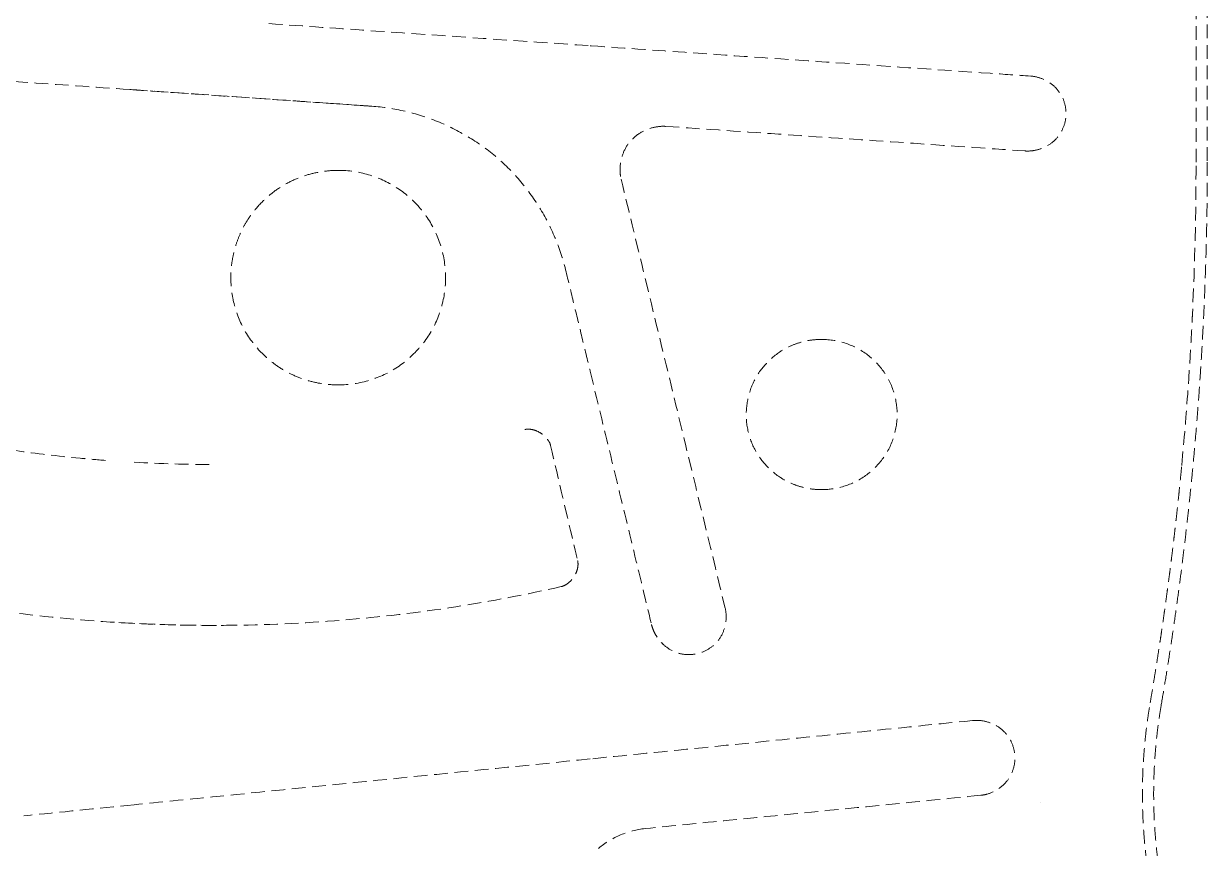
# Model space of a CAD drawing. Header units: millimetres. Extents: x -4194 to 3683, y -2760 to 1498.
# Drawn here: x 596.1 to 706.4, y -159.8 to -82.9 of the extents above; entities that cross this region are included whole.
import ezdxf

# ---------------------------------------------------------------- set-up
doc = ezdxf.new("R2010")
doc.units = ezdxf.units.MM
doc.linetypes.add('HIDDEN', pattern=[1.905, 1.27, -0.635])
doc.layers.add('DIKOM_ОБЪЕКТ', color=7, linetype='Continuous')

msp = doc.modelspace()

# ---------------------------------------------------------------- linework, layer by layer
at = {"layer": 'DIKOM_ОБЪЕКТ', "color": 7, "linetype": 'HIDDEN', "lineweight": 15, "extrusion": (1, -3.06162e-16, -2.22045e-16)}
for p, q in [((689.659, -94.758), (689.596, -94.758)), ((670.457, -112.321), (670.458, -112.321)), ((643.105, -120.686), (643.114, -120.686)), ((658.081, -141.701), (658.058, -141.701)), ((684.831, -147.835), (684.887, -147.835))]:
    msp.add_line(p, q, dxfattribs=at)
at = {"layer": 'DIKOM_ОБЪЕКТ', "color": 7, "linetype": 'HIDDEN', "lineweight": 15}
for points, degree in [([(705.328, -95.811), (705.328, 94.189)], 1), ([(706.38, 94.189), (706.38, -95.811)], 1), ([(648.891, -84.948), (648.918, -84.95), (648.946, -84.952), (648.973, -84.954)], 3), ([(627.459, -90.507), (625.981, -90.405), (624.503, -90.303), (623.024, -90.201)], 3), ([(627.459, -90.507), (627.815, -90.532), (628.17, -90.556), (628.526, -90.581)], 3), ([(628.52, -90.581), (629.577, -90.654), (631.651, -90.971), (634.681, -91.933), (637.52, -93.343), (640.106, -95.18), (642.353, -97.418), (644.221, -99.978), (645.68, -102.803), (646.341, -104.792), (646.59, -105.821)], 3), ([(628.52, -90.581), (628.522, -90.581), (628.524, -90.581), (628.526, -90.581)], 3), ([(655.673, -92.452), (655.751, -92.452), (655.831, -92.455), (655.91, -92.461)], 3), ([(655.682, -92.452), (655.682, -92.452), (655.682, -92.452), (655.682, -92.452)], 3), ([(655.91, -92.461), (659.658, -92.718), (667.143, -93.228), (678.312, -93.993), (685.703, -94.499), (689.38, -94.751)], 3), ([(689.38, -94.751), (689.453, -94.756), (689.524, -94.758), (689.596, -94.758)], 3), ([(689.627, -94.758), (689.629, -94.758), (689.63, -94.758), (689.631, -94.758)], 3), ([(646.59, -105.821), (646.844, -106.869), (647.352, -108.968), (648.115, -112.121), (648.625, -114.228), (648.88, -115.282)], 3), ([(670.457, -112.321), (670.445, -112.321), (670.433, -112.321), (670.42, -112.321)], 3), ([(670.458, -112.321), (670.458, -112.321), (670.458, -112.321), (670.457, -112.321)], 3), ([(648.88, -115.282), (649.517, -117.912), (650.789, -123.169), (652.696, -131.045), (653.966, -136.29), (654.6, -138.911)], 3), ([(643.128, -120.687), (643.122, -120.686), (643.116, -120.686), (643.109, -120.686)], 3), ([(645.181, -122.215), (645.181, -122.215), (645.181, -122.215), (645.181, -122.215)], 3), ([(645.191, -122.211), (645.191, -122.211), (645.191, -122.211), (645.191, -122.211)], 3), ([(606.385, -123.774), (608.843, -123.911), (611.305, -123.98), (613.767, -123.98)], 3), ([(703.995, -124.059), (703.995, -124.055), (703.995, -124.05), (703.996, -124.046)], 3), ([(670.42, -126.321), (670.433, -126.321), (670.446, -126.321), (670.458, -126.321)], 3), ([(670.439, -126.321), (670.439, -126.321), (670.439, -126.321), (670.439, -126.321)], 3), ([(670.458, -126.321), (670.459, -126.321), (670.459, -126.321), (670.46, -126.321)], 3), ([(658.069, -141.701), (658.069, -141.701), (658.07, -141.701), (658.07, -141.701)], 3), ([(684.51, -147.851), (680.593, -148.246), (672.72, -149.035), (660.829, -150.228), (652.866, -151.027), (648.88, -151.428)], 3), ([(684.831, -147.835), (684.724, -147.835), (684.618, -147.84), (684.51, -147.851)], 3), ([(684.863, -147.835), (684.862, -147.835), (684.86, -147.835), (684.859, -147.835)], 3), ([(684.889, -147.835), (684.889, -147.835), (684.888, -147.835), (684.887, -147.835)], 3), ([(690.875, -155.494), (690.875, -155.494), (690.875, -155.494), (690.875, -155.494)], 3), ([(606.38, -155.698), (602.953, -156.042), (599.525, -156.387), (596.098, -156.731)], 3)]:
    msp.add_open_spline(points, degree=degree, dxfattribs=at)
for points, knots in [([(618.932, -82.884), (622.257, -83.113), (625.583, -83.342), (635.57, -84.03), (642.232, -84.489), (648.891, -84.948)], [0, 0, 0, 0, 10.000086, 10.000086, 30.0381844, 30.0381844, 30.0381844, 30.0381844]), ([(648.973, -84.954), (652.297, -85.182), (655.62, -85.411), (663.5, -85.954), (668.056, -86.267), (677.126, -86.892), (681.645, -87.203), (687.402, -87.598), (688.665, -87.684), (689.927, -87.771)], [0, 0, 0, 0, 10.002231, 10.002231, 23.7680689, 23.7680689, 37.5313603, 37.5313603, 41.4097654, 41.4097654, 41.4097654, 41.4097654]), ([(605.987, -89.026), (602.662, -88.797), (599.337, -88.567), (585.295, -87.599), (574.579, -86.86), (563.87, -86.12)], [0, 0, 0, 0, 10.0000859, 10.0000859, 42.2258745, 42.2258745, 42.2258745, 42.2258745]), ([(689.927, -87.771), (690.256, -87.793), (690.585, -87.869), (691.239, -88.113), (691.569, -88.294), (692.185, -88.764), (692.471, -89.071), (692.88, -89.722), (693.024, -90.065), (693.199, -90.769), (693.232, -91.14), (693.181, -91.869), (693.095, -92.235), (692.818, -92.915), (692.624, -93.237), (692.149, -93.794), (691.862, -94.034), (691.241, -94.408), (690.903, -94.549), (690.263, -94.716), (689.96, -94.758), (689.658, -94.758)], [0.000017, 0.000017, 0.000017, 0.000017, 0.9999042, 0.9999042, 2.115836, 2.115836, 3.3401544, 3.3401544, 4.429076, 4.429076, 5.5193331, 5.5193331, 6.6203429, 6.6203429, 7.7236933, 7.7236933, 8.8247381, 8.8247381, 9.9140988, 9.9140988, 10.8278255, 10.8278255, 10.8278255, 10.8278255]), ([(605.987, -89.026), (606.707, -89.076), (609.476, -89.267), (614.509, -89.614), (619.468, -89.956), (622.378, -90.157), (623.024, -90.201)], [0.65144778, 0.65144778, 0.65144778, 0.65144778, 0.68483967, 0.77988816, 0.88494173, 0.91491565, 0.91491565, 0.91491565, 0.91491565]), ([(606.38, -89.053), (606.577, -89.067), (613.958, -89.576), (621.338, -90.085), (628.52, -90.581)], [0.65752261, 0.65752261, 0.65752261, 0.65752261, 0.66666667, 1, 1, 1, 1]), ([(655.682, -92.452), (655.292, -92.452), (654.898, -92.515), (654.116, -92.752), (653.722, -92.939), (652.997, -93.433), (652.661, -93.756), (652.171, -94.453), (651.991, -94.82), (651.736, -95.606), (651.665, -96.037), (651.659, -96.775), (651.693, -97.089), (651.766, -97.391)], [0, 0, 0, 0, 1.1759335, 1.1759335, 2.4562489, 2.4562489, 3.8131879, 3.8131879, 5.0125065, 5.0125065, 6.2929734, 6.2929734, 7.2260222, 7.2260222, 7.2260222, 7.2260222]), ([(703.996, -124.046), (704.22, -121.687), (704.414, -119.333), (704.664, -115.808), (704.778, -114.047), (704.893, -111.996), (704.946, -110.971), (704.967, -110.533), (704.982, -110.24), (704.988, -110.095), (705.218, -105.23), (705.328, -100.516), (705.328, -95.811)], [0, 0, 0, 0, 0.25, 0.25, 0.375, 0.4375, 0.46875, 0.484375, 0.484375, 0.5, 0.5, 1, 1, 1, 1]), ([(625.4, -96.561), (624.912, -96.561), (623.948, -96.633), (622.511, -96.951), (621.158, -97.463), (619.912, -98.156), (618.726, -99.062), (617.783, -100.035), (617.074, -100.992), (616.583, -101.8), (616.138, -102.734), (615.777, -103.768), (615.519, -104.892), (615.386, -106.09), (615.405, -107.364), (615.659, -109.095), (616.416, -111.246), (617.751, -113.113), (619.081, -114.351), (620.196, -115.138), (621.408, -115.764), (622.704, -116.219), (624.037, -116.495), (624.936, -116.561), (625.4, -116.561)], [0, 0, 0, 0, 0.0666667, 0.1333333, 0.2, 0.2666667, 0.3333333, 0.4, 0.4333333, 0.4666667, 0.5, 0.5333333, 0.5666667, 0.6, 0.6333333, 0.6666667, 0.7333333, 0.8, 0.8333333, 0.8666667, 0.9, 0.9333333, 0.9666667, 1, 1, 1, 1]), ([(625.405, -96.561), (626.354, -96.561), (627.311, -96.7), (629.132, -97.23), (630.013, -97.629), (631.598, -98.65), (632.32, -99.276), (633.563, -100.695), (634.093, -101.505), (634.88, -103.219), (635.153, -104.135), (635.436, -106), (635.444, -106.968), (635.188, -108.84), (634.929, -109.763), (634.165, -111.49), (633.648, -112.308), (632.426, -113.745), (631.71, -114.381), (630.138, -115.424), (629.262, -115.836), (627.405, -116.405), (626.4, -116.561), (625.405, -116.561)], [0, 0, 0, 0, 2.8462291, 2.8462291, 5.6888244, 5.6888244, 8.502337, 8.502337, 11.3474046, 11.3474046, 14.1608978, 14.1608978, 17.0066896, 17.0066896, 19.827709, 19.827709, 22.67224, 22.67224, 25.4890022, 25.4890022, 28.3331872, 28.3331872, 31.3177743, 31.3177743, 31.3177743, 31.3177743]), ([(651.766, -97.391), (652.551, -100.63), (653.337, -103.869), (656.569, -117.2), (659.015, -127.291), (661.461, -137.382)], [0, 0, 0, 0, 10.000007, 10.000007, 41.1539409, 41.1539409, 41.1539409, 41.1539409]), ([(670.42, -112.321), (670.076, -112.321), (669.413, -112.371), (668.435, -112.584), (667.496, -112.932), (666.333, -113.567), (665.055, -114.68), (663.968, -116.356), (663.397, -118.322), (663.396, -120.313), (663.965, -122.276), (665.043, -123.948), (666.32, -125.064), (667.491, -125.706), (668.437, -126.057), (669.416, -126.27), (670.077, -126.321), (670.42, -126.321)], [0, 0, 0, 0, 0.0454545, 0.0909091, 0.1363636, 0.1818182, 0.2727273, 0.3636364, 0.4545455, 0.5454545, 0.6363636, 0.7272727, 0.8181818, 0.8636364, 0.9090909, 0.9545455, 1, 1, 1, 1]), ([(670.458, -112.321), (671.222, -112.321), (671.994, -112.449), (673.436, -112.934), (674.123, -113.299), (675.314, -114.211), (675.838, -114.76), (676.688, -115.994), (677.015, -116.7), (677.417, -118.134), (677.505, -118.878), (677.445, -120.348), (677.292, -121.089), (676.774, -122.476), (676.396, -123.136), (675.471, -124.276), (674.919, -124.774), (673.68, -125.588), (672.969, -125.899), (671.66, -126.241), (671.058, -126.321), (670.46, -126.321)], [0.0000028, 0.0000028, 0.0000028, 0.0000028, 2.303173, 2.303173, 4.5894393, 4.5894393, 6.8198195, 6.8198195, 9.0962704, 9.0962704, 11.2901355, 11.2901355, 13.507238, 13.507238, 15.7349316, 15.7349316, 17.9238408, 17.9238408, 20.2036037, 20.2036037, 22.0070994, 22.0070994, 22.0070994, 22.0070994]), ([(603.722, -123.597), (602.919, -123.536), (600.009, -123.286), (595.285, -122.718), (589.719, -121.796), (584.412, -120.685), (579.184, -119.357), (573.998, -117.801), (568.883, -116.02), (565.538, -114.688), (563.88, -113.985)], [0.38571826, 0.38571826, 0.38571826, 0.38571826, 0.41666667, 0.5, 0.58333333, 0.66666667, 0.75, 0.83333333, 0.91666667, 1, 1, 1, 1]), ([(643.105, -120.686), (643.09, -120.686), (642.982, -120.688), (642.879, -120.7), (642.79, -120.721)], [0.88341426, 0.88341426, 0.88341426, 0.88341426, 0.9, 1, 1, 1, 1]), ([(643.275, -120.694), (643.259, -120.693), (643.242, -120.691), (643.19, -120.688), (643.152, -120.687), (643.114, -120.687)], [0.859837645, 0.859837645, 0.859837645, 0.859837645, 0.875, 0.875, 0.90879356, 0.90879356, 0.90879356, 0.90879356]), ([(643.275, -120.694), (643.481, -120.713), (643.685, -120.768), (644.08, -120.933), (644.276, -121.044), (644.683, -121.352), (644.891, -121.57), (645.105, -121.942), (645.159, -122.074), (645.191, -122.211)], [0, 0, 0, 0, 0.6210324, 0.6210324, 1.2841651, 1.2841651, 2.1529464, 2.1529464, 2.5729107, 2.5729107, 2.5729107, 2.5729107]), ([(645.191, -122.211), (645.953, -125.456), (646.714, -128.701), (647.554, -132.281), (647.633, -132.616), (647.711, -132.951)], [0, 0, 0, 0, 10.0000003, 10.0000003, 11.0319076, 11.0319076, 11.0319076, 11.0319076]), ([(646.19, -135.361), (642.94, -136.101), (639.661, -136.727), (632.843, -137.788), (629.297, -138.206), (622.167, -138.784), (618.578, -138.943), (611.377, -139.002), (607.76, -138.899), (600.541, -138.43), (596.934, -138.062), (589.78, -137.063), (586.228, -136.432), (579.22, -134.91), (575.759, -134.021), (569.487, -132.15), (566.66, -131.206), (563.869, -130.172)], [0, 0, 0, 0, 10.0061564, 10.0061564, 20.7059064, 20.7059064, 31.4698341, 31.4698341, 42.3094904, 42.3094904, 53.1724774, 53.1724774, 63.9810403, 63.9810403, 74.6896878, 74.6896878, 83.623812, 83.623812, 83.623812, 83.623812]), ([(647.711, -132.951), (647.741, -133.077), (647.751, -133.209), (647.739, -133.489), (647.712, -133.639), (647.614, -133.981), (647.53, -134.17), (647.294, -134.572), (647.127, -134.781), (646.829, -135.047), (646.717, -135.13), (646.471, -135.271), (646.333, -135.328), (646.19, -135.361)], [0, 0, 0, 0, 0.3888463, 0.3888463, 0.8413199, 0.8413199, 1.4542326, 1.4542326, 2.2378054, 2.2378054, 2.651822, 2.651822, 3.0900781, 3.0900781, 3.0900781, 3.0900781]), ([(661.461, -137.382), (661.537, -137.694), (661.564, -138.022), (661.531, -138.701), (661.461, -139.06), (661.21, -139.772), (661.012, -140.13), (660.53, -140.714), (660.252, -140.957), (659.638, -141.349), (659.293, -141.501), (658.656, -141.665), (658.365, -141.701), (658.076, -141.701)], [0, 0, 0, 0, 0.9659607, 0.9659607, 2.0402565, 2.0402565, 3.230809, 3.230809, 4.3127667, 4.3127667, 5.4190986, 5.4190986, 6.2867245, 6.2867245, 6.2867245, 6.2867245]), ([(604.974, -138.716), (606.553, -138.81), (609.777, -138.951), (613.239, -138.987), (615.017, -138.972)], [0.60771138, 0.60771138, 0.60771138, 0.60771138, 0.66666667, 0.72417451, 0.72417451, 0.72417451, 0.72417451]), ([(654.6, -138.911), (654.643, -139.085), (654.753, -139.419), (654.996, -139.907), (655.325, -140.38), (655.857, -140.945), (656.676, -141.481), (657.507, -141.683), (657.97, -141.701), (658.058, -141.701)], [0, 0, 0, 0, 0.05, 0.1, 0.15, 0.2, 0.3, 0.4, 0.42353836, 0.42353836, 0.42353836, 0.42353836]), ([(684.889, -147.835), (685.258, -147.835), (685.63, -147.896), (686.354, -148.123), (686.714, -148.3), (687.35, -148.759), (687.633, -149.052), (688.053, -149.676), (688.209, -150.007), (688.416, -150.708), (688.465, -151.088), (688.438, -151.827), (688.366, -152.195), (688.114, -152.886), (687.928, -153.217), (687.472, -153.78), (687.202, -154.022), (686.594, -154.43), (686.244, -154.597), (685.685, -154.76), (685.484, -154.8), (685.282, -154.82)], [0, 0, 0, 0, 1.1146795, 1.1146795, 2.2948157, 2.2948157, 3.4831096, 3.4831096, 4.5572969, 4.5572969, 5.6783835, 5.6783835, 6.7750288, 6.7750288, 7.8870088, 7.8870088, 8.9550403, 8.9550403, 10.0996256, 10.0996256, 10.7143876, 10.7143876, 10.7143876, 10.7143876]), ([(648.88, -151.428), (643.018, -152.016), (631.292, -153.195), (617.123, -154.619), (608.819, -155.453), (606.38, -155.698)], [0, 0, 0, 0, 0.33333333, 0.66666667, 0.80526417, 0.80526417, 0.80526417, 0.80526417]), ([(685.282, -154.82), (682.023, -155.144), (678.751, -155.469), (670.941, -156.242), (666.392, -156.692), (659.225, -157.402), (656.614, -157.66), (654, -157.919)], [0, 0, 0, 0, 10.0022093, 10.0022093, 23.8022391, 23.8022391, 31.6943794, 31.6943794, 31.6943794, 31.6943794]), ([(654, -157.919), (653.218, -157.997), (652.442, -158.205), (650.978, -158.825), (650.275, -159.25), (649.654, -159.762)], [0, 0, 0, 0, 2.3614001, 2.3614001, 4.776062, 4.776062, 4.776062, 4.776062])]:
    msp.add_open_spline(points, degree=3, knots=knots, dxfattribs=at)
for points, weights in [([(706.38, -95.811), (706.38, -112.771), (704.945, -129.671), (702.086, -146.389)], [1, 0.997609924359, 0.997609924359, 1]), ([(670.458, -112.321), (670.458, -112.321), (670.458, -112.321), (670.458, -112.321)], [1.17033779675, 1.17033489047, 1.17033198423, 1.17032907802]), ([(701.053, -146.213), (702.309, -138.867), (703.29, -131.479), (703.995, -124.059)], [1, 0.999534151203, 0.999534151203, 1]), ([(702.867, -170.472), (700.275, -162.616), (699.658, -154.367), (701.053, -146.213)], [1, 0.980244208301, 0.980244208301, 1]), ([(702.086, -146.389), (700.72, -154.374), (701.324, -162.451), (703.862, -170.144)], [1, 0.980244208265, 0.980244208265, 1])]:
    msp.add_rational_spline(points, weights, degree=3, dxfattribs=at)

doc.saveas('drawing.dxf')
